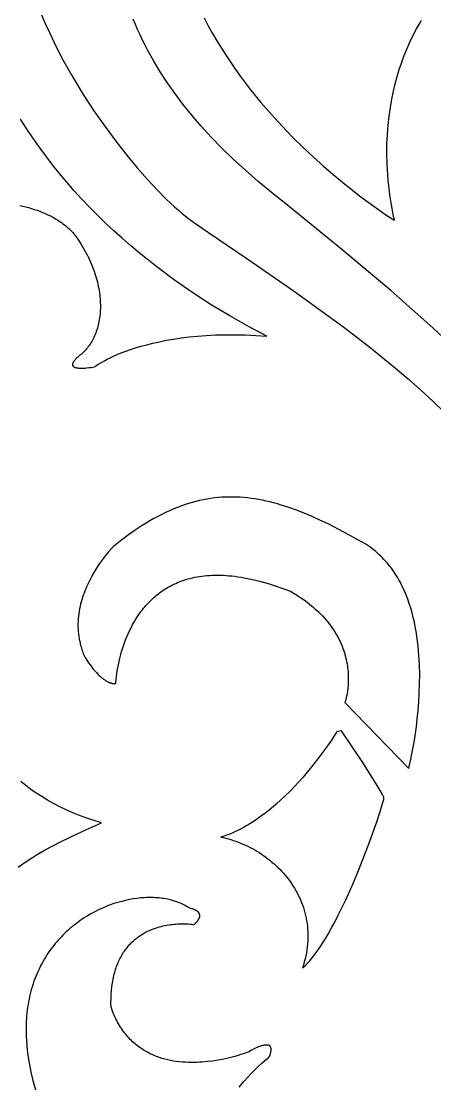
# Model space of a CAD drawing. Extents: x -3008 to 184, y 2842 to 4842.
# Drawn here: x -1571.3 to -1445.8, y 3799.7 to 4122.2 of the extents above; entities that cross this region are included whole.
import ezdxf

# ---------------------------------------------------------------- set-up
doc = ezdxf.new("R2010")
doc.units = 0
doc.layers.add('LAYER_1', color=7, linetype='CONTINUOUS')

msp = doc.modelspace()

# ---------------------------------------------------------------- linework, layer by layer
at = {"layer": 'LAYER_1'}
for points in [[(-1565.24, 4124.39), (-1564.05, 4121.56), (-1562.78, 4118.75), (-1561.46, 4115.97), (-1560.08, 4113.22), (-1558.65, 4110.5), (-1557.17, 4107.81), (-1555.65, 4105.17), (-1552.5, 4100), (-1549.26, 4095.04), (-1545.96, 4090.3), (-1542.64, 4085.82), (-1539.35, 4081.62), (-1536.13, 4077.73), (-1533.02, 4074.18), (-1530.06, 4070.99), (-1527.3, 4068.2), (-1526.01, 4066.96), (-1524.78, 4065.83), (-1523.62, 4064.82), (-1522.54, 4063.92), (-1520.91, 4062.65), (-1519.01, 4061.24), (-1514.46, 4058.04), (-1502.84, 4050.16), (-1488.78, 4040.51), (-1473.37, 4029.35), (-1465.49, 4023.27), (-1457.69, 4016.9), (-1453.86, 4013.61), (-1450.09, 4010.27), (-1446.41, 4006.86), (-1442.84, 4003.41)], [(-1435.46, 4018.89), (-1446.37, 4029.08), (-1459.16, 4040.41), (-1473.97, 4052.94), (-1490.98, 4066.79), (-1495.3, 4070.18), (-1499.4, 4073.57), (-1503.28, 4076.95), (-1506.95, 4080.33), (-1510.4, 4083.7), (-1513.65, 4087.05), (-1516.7, 4090.39), (-1519.55, 4093.72), (-1522.22, 4097.04), (-1524.7, 4100.33), (-1527, 4103.61), (-1529.12, 4106.87), (-1531.08, 4110.1), (-1531.99, 4111.71), (-1532.87, 4113.31), (-1533.7, 4114.91), (-1534.5, 4116.5), (-1535.25, 4118.08), (-1535.97, 4119.66), (-1536.65, 4121.23), (-1537.3, 4122.79)], [(-1515.78, 4123.2), (-1514.54, 4120.84), (-1513.26, 4118.52), (-1511.93, 4116.24), (-1510.56, 4114), (-1509.15, 4111.8), (-1507.71, 4109.64), (-1506.24, 4107.52), (-1504.74, 4105.44), (-1501.68, 4101.42), (-1498.54, 4097.56), (-1495.35, 4093.87), (-1492.14, 4090.37), (-1488.94, 4087.05), (-1485.76, 4083.91), (-1482.63, 4080.97), (-1479.58, 4078.22), (-1476.63, 4075.67), (-1473.81, 4073.32), (-1468.64, 4069.24), (-1464.27, 4066.02), (-1460.91, 4063.68), (-1458.75, 4062.25), (-1458.18, 4061.89), (-1458.03, 4061.8), (-1457.99, 4061.77), (-1457.98, 4061.77), (-1457.98, 4061.77), (-1458.36, 4063.57), (-1458.71, 4065.35), (-1459.02, 4067.11), (-1459.29, 4068.85), (-1459.53, 4070.56), (-1459.74, 4072.26), (-1459.91, 4073.92), (-1460.05, 4075.57), (-1460.16, 4077.19), (-1460.24, 4078.79), (-1460.32, 4081.91), (-1460.28, 4084.93), (-1460.15, 4087.86), (-1459.93, 4090.68), (-1459.63, 4093.41), (-1459.25, 4096.02), (-1458.81, 4098.54), (-1458.31, 4100.94), (-1457.76, 4103.24), (-1457.17, 4105.42), (-1456.54, 4107.5), (-1455.89, 4109.46), (-1455.23, 4111.3), (-1454.55, 4113.03), (-1453.87, 4114.64), (-1453.2, 4116.13), (-1452.55, 4117.5), (-1451.92, 4118.75), (-1451.32, 4119.87), (-1450.76, 4120.87), (-1450.25, 4121.74), (-1449.8, 4122.48)], [(-1571.69, 4066.28), (-1570.81, 4066.07), (-1569.94, 4065.85), (-1569.07, 4065.62), (-1568.21, 4065.36), (-1567.35, 4065.09), (-1566.51, 4064.81), (-1565.67, 4064.5), (-1564.84, 4064.18), (-1564.03, 4063.83), (-1563.23, 4063.47), (-1562.45, 4063.08), (-1561.68, 4062.68), (-1560.92, 4062.25), (-1560.19, 4061.81), (-1559.47, 4061.34), (-1559.12, 4061.09), (-1558.78, 4060.84), (-1558.44, 4060.59), (-1558.11, 4060.33), (-1557.78, 4060.06), (-1557.46, 4059.79), (-1557.14, 4059.51), (-1556.83, 4059.23), (-1556.53, 4058.94), (-1556.23, 4058.64), (-1555.94, 4058.33), (-1555.66, 4058.02), (-1555.38, 4057.71), (-1555.11, 4057.38), (-1554.85, 4057.06), (-1554.59, 4056.72), (-1554.35, 4056.38), (-1554.11, 4056.03), (-1553.2, 4054.62), (-1552.36, 4053.21), (-1551.97, 4052.51), (-1551.6, 4051.81), (-1551.24, 4051.12), (-1550.9, 4050.43), (-1550.57, 4049.74), (-1550.26, 4049.05), (-1549.97, 4048.36), (-1549.7, 4047.68), (-1549.44, 4047), (-1549.19, 4046.33), (-1548.96, 4045.65), (-1548.75, 4044.99), (-1548.55, 4044.32), (-1548.37, 4043.66), (-1548.2, 4043.01), (-1548.05, 4042.35), (-1547.91, 4041.71), (-1547.78, 4041.07), (-1547.67, 4040.43), (-1547.57, 4039.8), (-1547.49, 4039.17), (-1547.42, 4038.55), (-1547.37, 4037.94), (-1547.33, 4037.33), (-1547.3, 4036.72), (-1547.28, 4036.13), (-1547.28, 4035.54), (-1547.29, 4034.95), (-1547.31, 4034.38), (-1547.35, 4033.81), (-1547.4, 4033.25), (-1547.46, 4032.69), (-1547.53, 4032.14), (-1547.61, 4031.6), (-1547.71, 4031.07), (-1547.82, 4030.55), (-1547.93, 4030.03), (-1548.06, 4029.52), (-1548.2, 4029.03), (-1548.35, 4028.54), (-1548.52, 4028.06), (-1548.69, 4027.58), (-1548.87, 4027.12), (-1549.06, 4026.67), (-1549.27, 4026.23), (-1549.48, 4025.79), (-1549.7, 4025.37), (-1549.93, 4024.96), (-1550.17, 4024.56), (-1550.42, 4024.17), (-1550.68, 4023.79), (-1550.95, 4023.42), (-1551.23, 4023.06), (-1551.51, 4022.71), (-1551.8, 4022.37), (-1552.11, 4022.05), (-1552.41, 4021.74), (-1552.73, 4021.44), (-1553.06, 4021.15), (-1553.39, 4020.88), (-1553.71, 4020.61), (-1554.01, 4020.36), (-1554.28, 4020.12), (-1554.52, 4019.89), (-1554.74, 4019.67), (-1554.84, 4019.56), (-1554.94, 4019.46), (-1555.03, 4019.36), (-1555.11, 4019.26), (-1555.19, 4019.17), (-1555.26, 4019.07), (-1555.33, 4018.98), (-1555.39, 4018.89), (-1555.45, 4018.81), (-1555.5, 4018.73), (-1555.52, 4018.68), (-1555.55, 4018.64), (-1555.57, 4018.6), (-1555.59, 4018.56), (-1555.61, 4018.53), (-1555.62, 4018.49), (-1555.64, 4018.45), (-1555.66, 4018.41), (-1555.67, 4018.38), (-1555.68, 4018.34), (-1555.69, 4018.31), (-1555.7, 4018.27), (-1555.71, 4018.24), (-1555.72, 4018.2), (-1555.73, 4018.17), (-1555.74, 4018.14), (-1555.74, 4018.1), (-1555.74, 4018.07), (-1555.75, 4018.04), (-1555.75, 4018.01), (-1555.75, 4017.98), (-1555.75, 4017.95), (-1555.75, 4017.92), (-1555.74, 4017.89), (-1555.74, 4017.87), (-1555.74, 4017.84), (-1555.73, 4017.81), (-1555.72, 4017.78), (-1555.72, 4017.76), (-1555.71, 4017.73), (-1555.7, 4017.71), (-1555.69, 4017.68), (-1555.68, 4017.66), (-1555.66, 4017.63), (-1555.65, 4017.61), (-1555.64, 4017.59), (-1555.62, 4017.57), (-1555.6, 4017.54), (-1555.59, 4017.52), (-1555.57, 4017.5), (-1555.55, 4017.48), (-1555.53, 4017.46), (-1555.51, 4017.44), (-1555.49, 4017.42), (-1555.47, 4017.4), (-1555.45, 4017.38), (-1555.42, 4017.36), (-1555.4, 4017.35), (-1555.37, 4017.33), (-1555.35, 4017.31), (-1555.32, 4017.3), (-1555.3, 4017.28), (-1555.27, 4017.26), (-1555.24, 4017.25), (-1555.21, 4017.23), (-1555.18, 4017.22), (-1555.15, 4017.2), (-1555.12, 4017.19), (-1555.05, 4017.16), (-1554.99, 4017.14), (-1554.92, 4017.11), (-1554.85, 4017.09), (-1554.77, 4017.07), (-1554.7, 4017.05), (-1554.62, 4017.03), (-1554.54, 4017.02), (-1554.46, 4017), (-1554.29, 4016.97), (-1554.11, 4016.95), (-1553.93, 4016.93), (-1553.74, 4016.92), (-1553.55, 4016.9), (-1553.35, 4016.9), (-1553.15, 4016.89), (-1552.75, 4016.9), (-1552.34, 4016.91), (-1551.93, 4016.93), (-1551.53, 4016.96), (-1550.77, 4017.04), (-1550.1, 4017.13), (-1549.56, 4017.21), (-1549.21, 4017.27), (-1549.12, 4017.28), (-1549.09, 4017.29), (-1549.09, 4017.29), (-1549.09, 4017.29), (-1549.09, 4017.29), (-1549.04, 4017.32), (-1548.9, 4017.42), (-1548.67, 4017.59), (-1548.34, 4017.81), (-1547.91, 4018.08), (-1547.39, 4018.4), (-1546.77, 4018.75), (-1546.05, 4019.15), (-1545.23, 4019.58), (-1544.31, 4020.03), (-1543.29, 4020.5), (-1542.16, 4021), (-1540.93, 4021.5), (-1539.6, 4022.01), (-1538.16, 4022.52), (-1536.62, 4023.03), (-1534.97, 4023.53), (-1533.21, 4024.01), (-1531.34, 4024.48), (-1529.36, 4024.92), (-1527.28, 4025.34), (-1525.08, 4025.72), (-1522.76, 4026.07), (-1520.33, 4026.37), (-1517.79, 4026.62), (-1515.14, 4026.82), (-1512.36, 4026.96), (-1509.47, 4027.04), (-1506.46, 4027.05), (-1503.33, 4026.98), (-1500.09, 4026.84), (-1496.72, 4026.61), (-1502.37, 4029.56), (-1508.02, 4032.73), (-1513.65, 4036.12), (-1519.23, 4039.74), (-1524.74, 4043.57), (-1530.16, 4047.61), (-1535.47, 4051.85), (-1538.08, 4054.05), (-1540.66, 4056.3), (-1543.19, 4058.59), (-1545.69, 4060.93), (-1548.14, 4063.32), (-1550.55, 4065.75), (-1552.91, 4068.23), (-1555.21, 4070.76), (-1557.47, 4073.33), (-1559.67, 4075.94), (-1561.81, 4078.6), (-1563.88, 4081.3), (-1565.9, 4084.04), (-1567.84, 4086.82), (-1569.72, 4089.65), (-1571.53, 4092.51)], [(-1572.26, 3865.38), (-1571.23, 3866.14), (-1570.15, 3866.89), (-1569.03, 3867.64), (-1567.86, 3868.38), (-1566.66, 3869.11), (-1564.2, 3870.53), (-1561.7, 3871.9), (-1559.22, 3873.18), (-1554.54, 3875.47), (-1550.62, 3877.25), (-1546.93, 3878.83), (-1549.22, 3879.53), (-1551.43, 3880.28), (-1553.58, 3881.08), (-1555.65, 3881.93), (-1557.66, 3882.82), (-1559.61, 3883.76), (-1561.49, 3884.74), (-1563.3, 3885.76), (-1565.06, 3886.81), (-1566.75, 3887.91), (-1568.38, 3889.03), (-1569.95, 3890.19), (-1571.46, 3891.37)], [(-1505.15, 3798.64), (-1503.79, 3800.21), (-1502.5, 3801.64), (-1501.28, 3802.93), (-1500.15, 3804.06), (-1499.14, 3805.05), (-1498.23, 3805.89), (-1497.47, 3806.58), (-1496.39, 3807.51), (-1496, 3807.81), (-1495.87, 3808.14), (-1495.77, 3808.45), (-1495.67, 3808.74), (-1495.64, 3808.88), (-1495.6, 3809.01), (-1495.57, 3809.14), (-1495.54, 3809.27), (-1495.52, 3809.39), (-1495.5, 3809.51), (-1495.48, 3809.62), (-1495.47, 3809.73), (-1495.46, 3809.83), (-1495.45, 3809.94), (-1495.45, 3810.03), (-1495.45, 3810.08), (-1495.45, 3810.13), (-1495.46, 3810.17), (-1495.46, 3810.22), (-1495.46, 3810.26), (-1495.47, 3810.3), (-1495.47, 3810.34), (-1495.48, 3810.39), (-1495.48, 3810.43), (-1495.49, 3810.46), (-1495.5, 3810.5), (-1495.51, 3810.54), (-1495.52, 3810.58), (-1495.53, 3810.61), (-1495.54, 3810.65), (-1495.55, 3810.68), (-1495.57, 3810.71), (-1495.58, 3810.74), (-1495.6, 3810.78), (-1495.61, 3810.81), (-1495.63, 3810.84), (-1495.64, 3810.86), (-1495.66, 3810.89), (-1495.68, 3810.92), (-1495.7, 3810.95), (-1495.72, 3810.97), (-1495.74, 3811), (-1495.76, 3811.02), (-1495.78, 3811.04), (-1495.8, 3811.07), (-1495.82, 3811.09), (-1495.84, 3811.11), (-1495.87, 3811.13), (-1495.89, 3811.15), (-1495.92, 3811.17), (-1495.94, 3811.18), (-1495.97, 3811.2), (-1495.99, 3811.22), (-1496.02, 3811.23), (-1496.05, 3811.25), (-1496.08, 3811.26), (-1496.11, 3811.28), (-1496.14, 3811.29), (-1496.17, 3811.3), (-1496.2, 3811.32), (-1496.23, 3811.33), (-1496.26, 3811.34), (-1496.29, 3811.35), (-1496.32, 3811.36), (-1496.35, 3811.36), (-1496.39, 3811.37), (-1496.42, 3811.38), (-1496.46, 3811.39), (-1496.49, 3811.39), (-1496.53, 3811.4), (-1496.56, 3811.4), (-1496.63, 3811.41), (-1496.71, 3811.42), (-1496.78, 3811.42), (-1496.86, 3811.42), (-1496.94, 3811.42), (-1497.02, 3811.42), (-1497.1, 3811.42), (-1497.18, 3811.41), (-1497.26, 3811.4), (-1497.35, 3811.39), (-1497.43, 3811.38), (-1497.61, 3811.35), (-1497.79, 3811.31), (-1497.97, 3811.27), (-1498.15, 3811.22), (-1498.34, 3811.17), (-1498.53, 3811.11), (-1498.71, 3811.05), (-1498.9, 3810.98), (-1499.28, 3810.84), (-1499.66, 3810.69), (-1500.02, 3810.53), (-1500.38, 3810.36), (-1501.04, 3810.03), (-1501.61, 3809.73), (-1502.06, 3809.48), (-1502.46, 3809.25), (-1502.82, 3809.11), (-1503.86, 3808.75), (-1504.61, 3808.5), (-1505.5, 3808.23), (-1506.51, 3807.94), (-1507.65, 3807.65), (-1508.89, 3807.35), (-1510.23, 3807.06), (-1511.66, 3806.8), (-1513.16, 3806.56), (-1514.74, 3806.37), (-1515.55, 3806.29), (-1516.37, 3806.22), (-1517.2, 3806.17), (-1518.05, 3806.13), (-1518.9, 3806.11), (-1519.76, 3806.11), (-1520.63, 3806.13), (-1521.51, 3806.17), (-1522.39, 3806.23), (-1523.27, 3806.31), (-1524.15, 3806.42), (-1525.04, 3806.55), (-1525.92, 3806.71), (-1526.8, 3806.9), (-1527.68, 3807.12), (-1528.55, 3807.37), (-1528.99, 3807.5), (-1529.42, 3807.65), (-1529.85, 3807.8), (-1530.28, 3807.96), (-1530.71, 3808.13), (-1531.13, 3808.3), (-1531.56, 3808.49), (-1531.98, 3808.68), (-1532.39, 3808.89), (-1532.81, 3809.1), (-1533.22, 3809.32), (-1533.63, 3809.55), (-1534.03, 3809.79), (-1534.43, 3810.04), (-1534.83, 3810.31), (-1535.23, 3810.58), (-1535.62, 3810.86), (-1536, 3811.15), (-1536.38, 3811.45), (-1536.76, 3811.77), (-1537.13, 3812.09), (-1537.5, 3812.42), (-1537.86, 3812.77), (-1538.22, 3813.13), (-1538.57, 3813.5), (-1538.92, 3813.88), (-1539.26, 3814.27), (-1539.6, 3814.67), (-1539.93, 3815.09), (-1540.25, 3815.52), (-1540.57, 3815.96), (-1540.88, 3816.41), (-1541.19, 3816.88), (-1541.48, 3817.36), (-1541.78, 3817.85), (-1542.06, 3818.35), (-1542.34, 3818.87), (-1542.61, 3819.4), (-1542.87, 3819.95), (-1543.12, 3820.51), (-1543.37, 3821.08), (-1543.61, 3821.66), (-1543.84, 3822.26), (-1544.06, 3822.88), (-1544.08, 3824.23), (-1544.05, 3825.54), (-1544, 3826.8), (-1543.9, 3828.01), (-1543.77, 3829.17), (-1543.61, 3830.29), (-1543.52, 3830.84), (-1543.42, 3831.37), (-1543.31, 3831.89), (-1543.19, 3832.4), (-1543.07, 3832.9), (-1542.94, 3833.39), (-1542.8, 3833.87), (-1542.66, 3834.34), (-1542.5, 3834.8), (-1542.35, 3835.25), (-1542.18, 3835.69), (-1542.01, 3836.12), (-1541.84, 3836.54), (-1541.65, 3836.95), (-1541.47, 3837.35), (-1541.27, 3837.74), (-1541.07, 3838.12), (-1540.87, 3838.49), (-1540.66, 3838.86), (-1540.44, 3839.21), (-1540.22, 3839.56), (-1540, 3839.89), (-1539.77, 3840.22), (-1539.54, 3840.54), (-1539.3, 3840.85), (-1539.05, 3841.15), (-1538.81, 3841.45), (-1538.56, 3841.74), (-1538.3, 3842.01), (-1538.05, 3842.28), (-1537.79, 3842.55), (-1537.52, 3842.8), (-1537.25, 3843.05), (-1536.98, 3843.29), (-1536.71, 3843.52), (-1536.43, 3843.75), (-1536.16, 3843.97), (-1535.88, 3844.18), (-1535.59, 3844.38), (-1535.31, 3844.58), (-1535.02, 3844.77), (-1534.73, 3844.96), (-1534.44, 3845.13), (-1534.15, 3845.31), (-1533.86, 3845.47), (-1533.56, 3845.63), (-1532.97, 3845.93), (-1532.38, 3846.21), (-1531.78, 3846.46), (-1531.18, 3846.7), (-1530.59, 3846.91), (-1529.99, 3847.1), (-1529.4, 3847.28), (-1528.81, 3847.43), (-1528.23, 3847.57), (-1527.66, 3847.69), (-1527.09, 3847.8), (-1526.53, 3847.89), (-1525.98, 3847.97), (-1525.45, 3848.03), (-1524.92, 3848.09), (-1524.41, 3848.13), (-1523.92, 3848.16), (-1522.98, 3848.2), (-1522.12, 3848.21), (-1521.33, 3848.19), (-1520.65, 3848.16), (-1520.06, 3848.11), (-1519.59, 3848.07), (-1519.25, 3848.03), (-1518.96, 3847.99), (-1518.96, 3847.99), (-1518.9, 3848.03), (-1518.75, 3848.14), (-1518.65, 3848.23), (-1518.54, 3848.33), (-1518.41, 3848.44), (-1518.27, 3848.57), (-1518.13, 3848.71), (-1517.99, 3848.86), (-1517.92, 3848.94), (-1517.85, 3849.03), (-1517.78, 3849.11), (-1517.71, 3849.2), (-1517.64, 3849.29), (-1517.58, 3849.38), (-1517.51, 3849.47), (-1517.45, 3849.57), (-1517.4, 3849.66), (-1517.37, 3849.71), (-1517.35, 3849.76), (-1517.32, 3849.81), (-1517.3, 3849.86), (-1517.27, 3849.91), (-1517.25, 3849.96), (-1517.23, 3850.01), (-1517.21, 3850.06), (-1517.19, 3850.11), (-1517.18, 3850.16), (-1517.16, 3850.22), (-1517.15, 3850.27), (-1517.14, 3850.32), (-1517.13, 3850.37), (-1517.12, 3850.42), (-1517.11, 3850.47), (-1517.1, 3850.53), (-1517.1, 3850.58), (-1517.1, 3850.63), (-1517.1, 3850.68), (-1517.1, 3850.71), (-1517.1, 3850.74), (-1517.1, 3850.76), (-1517.1, 3850.79), (-1517.1, 3850.82), (-1517.1, 3850.84), (-1517.11, 3850.87), (-1517.11, 3850.89), (-1517.12, 3850.92), (-1517.12, 3850.95), (-1517.13, 3850.97), (-1517.13, 3851), (-1517.14, 3851.03), (-1517.14, 3851.05), (-1517.15, 3851.08), (-1517.16, 3851.1), (-1517.17, 3851.13), (-1517.18, 3851.16), (-1517.19, 3851.18), (-1517.2, 3851.21), (-1517.21, 3851.23), (-1517.22, 3851.26), (-1517.23, 3851.29), (-1517.24, 3851.31), (-1517.26, 3851.34), (-1517.27, 3851.36), (-1517.28, 3851.39), (-1517.3, 3851.42), (-1517.32, 3851.44), (-1517.33, 3851.47), (-1517.35, 3851.49), (-1517.37, 3851.52), (-1517.38, 3851.54), (-1517.4, 3851.57), (-1517.42, 3851.59), (-1517.44, 3851.62), (-1517.49, 3851.67), (-1517.53, 3851.72), (-1517.58, 3851.77), (-1517.63, 3851.82), (-1517.68, 3851.87), (-1517.74, 3851.92), (-1517.8, 3851.96), (-1517.86, 3852.01), (-1517.93, 3852.06), (-1518, 3852.11), (-1518.07, 3852.15), (-1518.14, 3852.2), (-1518.22, 3852.25), (-1518.3, 3852.29), (-1518.39, 3852.34), (-1518.48, 3852.38), (-1518.57, 3852.43), (-1518.66, 3852.47), (-1518.76, 3852.51), (-1518.86, 3852.55), (-1519.08, 3852.64), (-1519.31, 3852.72), (-1519.56, 3852.79), (-1519.82, 3852.87), (-1520.1, 3852.94), (-1520.39, 3853.01), (-1520.77, 3853.26), (-1521.15, 3853.49), (-1521.55, 3853.72), (-1521.95, 3853.94), (-1522.36, 3854.15), (-1522.79, 3854.34), (-1523.22, 3854.53), (-1523.66, 3854.71), (-1524.11, 3854.87), (-1524.56, 3855.03), (-1525.03, 3855.18), (-1525.5, 3855.31), (-1525.98, 3855.44), (-1526.46, 3855.56), (-1526.96, 3855.66), (-1527.46, 3855.76), (-1527.96, 3855.85), (-1528.48, 3855.92), (-1528.99, 3855.99), (-1529.52, 3856.05), (-1530.05, 3856.09), (-1530.58, 3856.13), (-1531.12, 3856.15), (-1531.67, 3856.17), (-1532.21, 3856.17), (-1532.77, 3856.17), (-1533.32, 3856.15), (-1533.89, 3856.13), (-1534.45, 3856.09), (-1535.02, 3856.05), (-1536.16, 3855.92), (-1537.32, 3855.76), (-1538.48, 3855.56), (-1539.65, 3855.31), (-1540.82, 3855.02), (-1542, 3854.7), (-1543.17, 3854.33), (-1544.35, 3853.92), (-1545.52, 3853.46), (-1546.69, 3852.97), (-1547.85, 3852.43), (-1549, 3851.86), (-1550.14, 3851.24), (-1551.27, 3850.58), (-1552.38, 3849.88), (-1553.48, 3849.13), (-1554.56, 3848.35), (-1555.61, 3847.52), (-1556.13, 3847.09), (-1556.65, 3846.65), (-1557.16, 3846.2), (-1557.66, 3845.74), (-1558.15, 3845.26), (-1558.64, 3844.78), (-1559.12, 3844.29), (-1559.6, 3843.78), (-1560.06, 3843.27), (-1560.52, 3842.74), (-1560.97, 3842.21), (-1561.42, 3841.66), (-1561.85, 3841.11), (-1562.28, 3840.54), (-1562.69, 3839.96), (-1563.1, 3839.37), (-1563.5, 3838.77), (-1563.89, 3838.16), (-1564.27, 3837.54), (-1564.63, 3836.91), (-1564.99, 3836.27), (-1565.34, 3835.62), (-1565.67, 3834.95), (-1566, 3834.28), (-1566.31, 3833.59), (-1566.62, 3832.9), (-1566.91, 3832.19), (-1567.18, 3831.47), (-1567.45, 3830.75), (-1567.7, 3830.01), (-1567.94, 3829.26), (-1568.17, 3828.5), (-1568.39, 3827.73), (-1568.59, 3826.95), (-1568.77, 3826.15), (-1568.95, 3825.35), (-1569.1, 3824.54), (-1569.25, 3823.71), (-1569.38, 3822.88), (-1569.49, 3822.03), (-1569.59, 3821.17), (-1569.68, 3820.3), (-1569.74, 3819.42), (-1569.8, 3818.53), (-1569.83, 3817.63), (-1569.85, 3816.72), (-1569.85, 3815.8), (-1569.84, 3814.86), (-1569.81, 3813.92), (-1569.76, 3812.96), (-1569.61, 3811.02), (-1569.39, 3809.03), (-1569.09, 3807), (-1568.72, 3804.92), (-1568.27, 3802.8), (-1567.74, 3800.64), (-1566.54, 3796.35)]]:
    msp.add_lwpolyline(points, dxfattribs=at)
for points in [[(-1542.63, 3921.16), (-1542.63, 3921.16), (-1542.63, 3921.17), (-1542.63, 3921.19), (-1542.62, 3921.3), (-1542.59, 3921.69), (-1542.53, 3922.33), (-1542.44, 3923.18), (-1542.29, 3924.24), (-1542.09, 3925.46), (-1541.83, 3926.84), (-1541.5, 3928.35), (-1541.08, 3929.98), (-1540.84, 3930.83), (-1540.58, 3931.69), (-1540.29, 3932.58), (-1539.97, 3933.48), (-1539.63, 3934.39), (-1539.26, 3935.31), (-1538.86, 3936.23), (-1538.44, 3937.16), (-1537.98, 3938.1), (-1537.49, 3939.03), (-1536.97, 3939.95), (-1536.41, 3940.87), (-1535.82, 3941.78), (-1535.19, 3942.68), (-1534.86, 3943.12), (-1534.52, 3943.56), (-1534.17, 3944), (-1533.82, 3944.43), (-1533.45, 3944.85), (-1533.07, 3945.27), (-1532.68, 3945.69), (-1532.29, 3946.1), (-1531.88, 3946.5), (-1531.46, 3946.9), (-1531.03, 3947.28), (-1530.59, 3947.67), (-1530.14, 3948.04), (-1529.68, 3948.4), (-1529.21, 3948.76), (-1528.72, 3949.11), (-1528.23, 3949.45), (-1527.72, 3949.78), (-1527.2, 3950.1), (-1526.67, 3950.41), (-1526.13, 3950.71), (-1525.57, 3951), (-1525.01, 3951.28), (-1524.43, 3951.55), (-1523.83, 3951.8), (-1523.23, 3952.05), (-1522.61, 3952.28), (-1521.98, 3952.5), (-1521.34, 3952.7), (-1520.68, 3952.9), (-1520.01, 3953.07), (-1519.33, 3953.24), (-1518.63, 3953.39), (-1517.92, 3953.52), (-1517.19, 3953.65), (-1516.45, 3953.75), (-1515.7, 3953.84), (-1514.93, 3953.91), (-1514.15, 3953.97), (-1513.36, 3954.01), (-1512.55, 3954.04), (-1511.72, 3954.04), (-1510.88, 3954.03), (-1510.02, 3954), (-1509.15, 3953.96), (-1508.27, 3953.89), (-1507.37, 3953.81), (-1506.45, 3953.7), (-1505.52, 3953.58), (-1504.57, 3953.43), (-1503.6, 3953.27), (-1502.62, 3953.08), (-1500.61, 3952.65), (-1498.53, 3952.13), (-1496.39, 3951.52), (-1494.18, 3950.82), (-1491.9, 3950.03), (-1489.54, 3949.14), (-1488.46, 3948.49), (-1487.41, 3947.84), (-1486.41, 3947.18), (-1485.46, 3946.51), (-1484.54, 3945.84), (-1483.67, 3945.15), (-1482.83, 3944.47), (-1482.04, 3943.77), (-1481.28, 3943.08), (-1480.56, 3942.38), (-1479.88, 3941.67), (-1479.23, 3940.96), (-1478.62, 3940.25), (-1478.04, 3939.54), (-1477.49, 3938.83), (-1476.98, 3938.12), (-1476.5, 3937.41), (-1476.04, 3936.69), (-1475.62, 3935.98), (-1475.23, 3935.28), (-1474.86, 3934.57), (-1474.52, 3933.87), (-1474.21, 3933.17), (-1473.92, 3932.48), (-1473.66, 3931.79), (-1473.42, 3931.11), (-1473.2, 3930.43), (-1473, 3929.76), (-1472.83, 3929.1), (-1472.67, 3928.45), (-1472.53, 3927.8), (-1472.42, 3927.17), (-1472.32, 3926.54), (-1472.23, 3925.93), (-1472.16, 3925.32), (-1472.11, 3924.73), (-1472.07, 3924.15), (-1472.04, 3923.59), (-1472.03, 3923.03), (-1472.02, 3922.49), (-1472.03, 3921.97), (-1472.05, 3921.46), (-1472.07, 3920.97), (-1472.1, 3920.49), (-1472.19, 3919.6), (-1472.29, 3918.77), (-1472.41, 3918.03), (-1472.54, 3917.36), (-1472.66, 3916.79), (-1472.78, 3916.31), (-1472.89, 3915.93), (-1472.97, 3915.65), (-1473.04, 3915.43), (-1473.04, 3915.42), (-1453.68, 3895.33), (-1453.53, 3895.93), (-1453.14, 3897.65), (-1452.6, 3900.34), (-1451.98, 3903.87), (-1451.37, 3908.13), (-1451.09, 3910.48), (-1450.84, 3912.96), (-1450.63, 3915.56), (-1450.47, 3918.25), (-1450.38, 3921.02), (-1450.36, 3923.85), (-1450.42, 3926.73), (-1450.57, 3929.64), (-1450.68, 3931.1), (-1450.82, 3932.56), (-1450.99, 3934.02), (-1451.19, 3935.48), (-1451.42, 3936.93), (-1451.68, 3938.37), (-1451.97, 3939.81), (-1452.3, 3941.23), (-1452.66, 3942.65), (-1453.06, 3944.04), (-1453.5, 3945.42), (-1453.98, 3946.78), (-1454.5, 3948.12), (-1455.06, 3949.43), (-1455.35, 3950.08), (-1455.66, 3950.72), (-1455.98, 3951.36), (-1456.31, 3951.98), (-1456.65, 3952.6), (-1457, 3953.22), (-1457.37, 3953.82), (-1457.75, 3954.42), (-1458.13, 3955), (-1458.53, 3955.58), (-1458.95, 3956.15), (-1459.37, 3956.71), (-1459.81, 3957.26), (-1460.26, 3957.8), (-1460.73, 3958.33), (-1461.21, 3958.85), (-1461.7, 3959.36), (-1462.2, 3959.86), (-1462.72, 3960.35), (-1463.25, 3960.83), (-1463.8, 3961.29), (-1464.36, 3961.74), (-1464.93, 3962.19), (-1465.52, 3962.61), (-1466.12, 3963.03), (-1466.74, 3963.43), (-1467.37, 3963.82), (-1468.02, 3964.2), (-1473.18, 3967.03), (-1478.17, 3969.58), (-1480.62, 3970.75), (-1483.03, 3971.83), (-1485.41, 3972.84), (-1487.76, 3973.76), (-1490.09, 3974.6), (-1492.4, 3975.34), (-1493.55, 3975.68), (-1494.69, 3975.99), (-1495.83, 3976.28), (-1496.96, 3976.55), (-1498.09, 3976.79), (-1499.22, 3977), (-1500.35, 3977.19), (-1501.47, 3977.35), (-1502.6, 3977.49), (-1503.72, 3977.6), (-1504.84, 3977.69), (-1505.95, 3977.74), (-1507.07, 3977.77), (-1508.19, 3977.77), (-1509.31, 3977.74), (-1510.43, 3977.68), (-1511.54, 3977.6), (-1512.67, 3977.48), (-1513.79, 3977.33), (-1514.91, 3977.15), (-1516.04, 3976.95), (-1517.17, 3976.71), (-1518.3, 3976.43), (-1519.43, 3976.13), (-1520.57, 3975.8), (-1521.71, 3975.43), (-1522.86, 3975.03), (-1524.01, 3974.59), (-1525.17, 3974.12), (-1526.33, 3973.62), (-1527.5, 3973.08), (-1528.67, 3972.51), (-1529.85, 3971.9), (-1531.04, 3971.26), (-1532.23, 3970.58), (-1533.43, 3969.86), (-1534.64, 3969.11), (-1535.86, 3968.32), (-1537.08, 3967.49), (-1538.32, 3966.62), (-1540.81, 3964.77), (-1543.35, 3962.77), (-1543.53, 3962.58), (-1544.04, 3962.02), (-1544.82, 3961.13), (-1545.29, 3960.56), (-1545.8, 3959.92), (-1546.35, 3959.2), (-1546.93, 3958.41), (-1547.53, 3957.56), (-1548.15, 3956.64), (-1548.77, 3955.66), (-1549.4, 3954.61), (-1550.01, 3953.52), (-1550.61, 3952.36), (-1551.19, 3951.16), (-1551.46, 3950.54), (-1551.73, 3949.91), (-1551.99, 3949.27), (-1552.24, 3948.62), (-1552.47, 3947.96), (-1552.7, 3947.28), (-1552.91, 3946.6), (-1553.11, 3945.91), (-1553.29, 3945.21), (-1553.45, 3944.5), (-1553.6, 3943.78), (-1553.73, 3943.06), (-1553.85, 3942.32), (-1553.94, 3941.58), (-1554.01, 3940.83), (-1554.06, 3940.08), (-1554.09, 3939.32), (-1554.09, 3938.55), (-1554.07, 3937.78), (-1554.02, 3937.01), (-1553.95, 3936.23), (-1553.85, 3935.44), (-1553.72, 3934.65), (-1553.65, 3934.26), (-1553.56, 3933.86), (-1553.47, 3933.46), (-1553.38, 3933.06), (-1553.27, 3932.67), (-1553.16, 3932.27), (-1553.04, 3931.87), (-1552.91, 3931.46), (-1552.77, 3931.06), (-1552.62, 3930.66), (-1552.47, 3930.26), (-1552.31, 3929.86), (-1552.14, 3929.45), (-1551.95, 3929.05), (-1551.42, 3928.24), (-1550.9, 3927.48), (-1550.4, 3926.78), (-1549.91, 3926.14), (-1549.43, 3925.54), (-1548.96, 3924.99), (-1548.51, 3924.49), (-1548.08, 3924.03), (-1547.66, 3923.62), (-1547.25, 3923.25), (-1547.05, 3923.07), (-1546.86, 3922.91), (-1546.67, 3922.76), (-1546.48, 3922.61), (-1546.3, 3922.48), (-1546.12, 3922.35), (-1545.95, 3922.23), (-1545.78, 3922.12), (-1545.61, 3922.01), (-1545.45, 3921.91), (-1545.29, 3921.82), (-1545.14, 3921.74), (-1544.99, 3921.67), (-1544.85, 3921.59), (-1544.7, 3921.53), (-1544.57, 3921.47), (-1544.44, 3921.42), (-1544.31, 3921.37), (-1544.19, 3921.33), (-1544.07, 3921.29), (-1543.95, 3921.26), (-1543.84, 3921.23), (-1543.74, 3921.2), (-1543.64, 3921.18), (-1543.54, 3921.17), (-1543.45, 3921.15), (-1543.36, 3921.14), (-1543.28, 3921.13), (-1543.2, 3921.12), (-1543.13, 3921.12), (-1543.06, 3921.12), (-1543, 3921.12), (-1542.94, 3921.12), (-1542.89, 3921.12), (-1542.84, 3921.13), (-1542.79, 3921.13), (-1542.76, 3921.13), (-1542.72, 3921.14), (-1542.69, 3921.14), (-1542.67, 3921.15), (-1542.65, 3921.15), (-1542.64, 3921.16), (-1542.63, 3921.16)], [(-1475.56, 3906.45), (-1475.56, 3906.45), (-1475.56, 3906.45), (-1475.57, 3906.43), (-1475.6, 3906.38), (-1475.74, 3906.16), (-1476.27, 3905.32), (-1477.14, 3904), (-1478.32, 3902.27), (-1479.81, 3900.2), (-1481.57, 3897.87), (-1483.6, 3895.32), (-1485.87, 3892.64), (-1487.09, 3891.27), (-1488.37, 3889.9), (-1489.69, 3888.52), (-1491.07, 3887.15), (-1492.5, 3885.8), (-1493.97, 3884.48), (-1495.49, 3883.19), (-1497.04, 3881.94), (-1498.64, 3880.74), (-1499.45, 3880.17), (-1500.27, 3879.61), (-1501.1, 3879.06), (-1501.94, 3878.54), (-1502.78, 3878.03), (-1503.63, 3877.55), (-1504.5, 3877.09), (-1505.36, 3876.64), (-1506.24, 3876.23), (-1507.12, 3875.83), (-1508.01, 3875.47), (-1508.9, 3875.13), (-1509.8, 3874.81), (-1510.71, 3874.53), (-1509.95, 3874.37), (-1509.2, 3874.19), (-1508.44, 3873.99), (-1507.69, 3873.78), (-1506.95, 3873.54), (-1506.2, 3873.29), (-1505.46, 3873.02), (-1504.73, 3872.73), (-1504, 3872.43), (-1503.27, 3872.1), (-1502.56, 3871.76), (-1501.84, 3871.41), (-1501.14, 3871.04), (-1500.44, 3870.65), (-1499.75, 3870.24), (-1499.07, 3869.82), (-1498.4, 3869.39), (-1497.74, 3868.93), (-1497.08, 3868.47), (-1496.44, 3867.98), (-1495.81, 3867.49), (-1495.19, 3866.97), (-1494.58, 3866.45), (-1493.99, 3865.9), (-1493.4, 3865.35), (-1492.83, 3864.78), (-1492.28, 3864.2), (-1491.74, 3863.6), (-1491.21, 3862.99), (-1490.7, 3862.37), (-1490.2, 3861.73), (-1489.72, 3861.08), (-1489.26, 3860.42), (-1488.82, 3859.74), (-1488.39, 3859.06), (-1487.98, 3858.36), (-1487.59, 3857.65), (-1487.22, 3856.93), (-1486.87, 3856.19), (-1486.54, 3855.45), (-1486.23, 3854.69), (-1485.94, 3853.92), (-1485.67, 3853.15), (-1485.43, 3852.36), (-1485.2, 3851.56), (-1485.01, 3850.75), (-1484.83, 3849.94), (-1484.68, 3849.11), (-1484.55, 3848.27), (-1484.45, 3847.43), (-1484.38, 3846.57), (-1484.33, 3845.71), (-1484.3, 3844.83), (-1484.31, 3843.95), (-1484.34, 3843.06), (-1484.4, 3842.16), (-1484.49, 3841.26), (-1484.61, 3840.35), (-1484.76, 3839.43), (-1484.93, 3838.5), (-1485.14, 3837.56), (-1485.38, 3836.62), (-1485.65, 3835.67), (-1485.96, 3834.72), (-1485.68, 3834.97), (-1485.4, 3835.23), (-1485.12, 3835.5), (-1484.84, 3835.78), (-1484.29, 3836.37), (-1483.73, 3836.99), (-1483.17, 3837.66), (-1482.61, 3838.36), (-1482.05, 3839.1), (-1481.5, 3839.86), (-1480.94, 3840.66), (-1480.38, 3841.49), (-1479.28, 3843.22), (-1478.18, 3845.06), (-1477.1, 3846.97), (-1476.03, 3848.96), (-1474.97, 3851.02), (-1472.92, 3855.25), (-1470.98, 3859.58), (-1469.14, 3863.9), (-1465.92, 3872.14), (-1463.41, 3879.15), (-1462.48, 3881.96), (-1461.54, 3885.01), (-1461.36, 3885.66), (-1461.29, 3885.92), (-1461.25, 3886.12), (-1461.23, 3886.2), (-1461.22, 3886.27), (-1461.21, 3886.3), (-1461.21, 3886.33), (-1461.21, 3886.35), (-1461.21, 3886.37), (-1461.21, 3886.38), (-1461.21, 3886.4), (-1461.21, 3886.42), (-1461.22, 3886.45), (-1461.22, 3886.47), (-1461.23, 3886.5), (-1461.24, 3886.52), (-1461.24, 3886.55), (-1461.25, 3886.58), (-1461.27, 3886.61), (-1461.29, 3886.68), (-1461.32, 3886.75), (-1461.35, 3886.83), (-1461.43, 3887.01), (-1461.53, 3887.2), (-1461.76, 3887.66), (-1462.06, 3888.19), (-1463.23, 3890.17), (-1467.66, 3897.13), (-1474.12, 3906.81)]]:
    msp.add_lwpolyline(points, close=True, dxfattribs=at)

doc.saveas('drawing.dxf')
